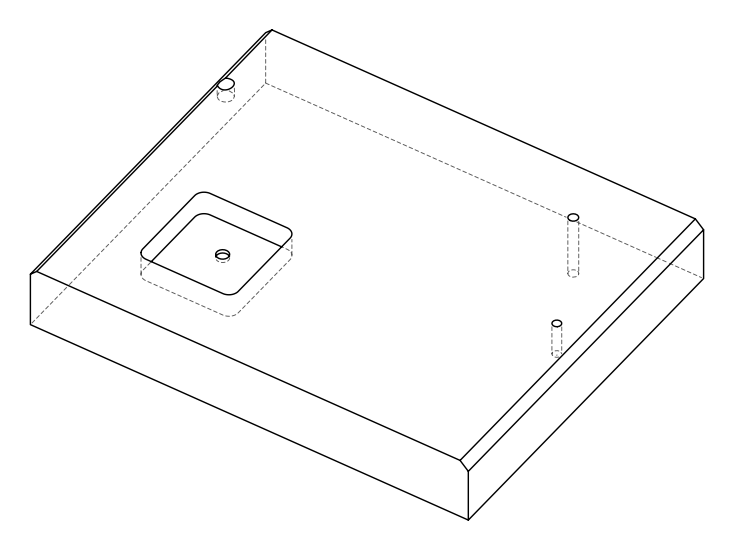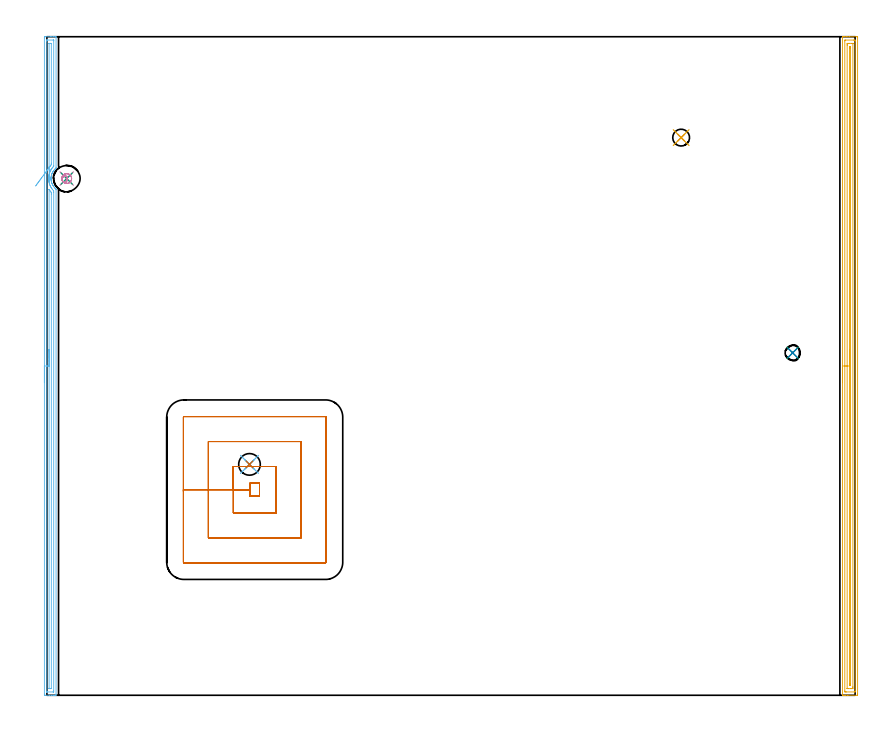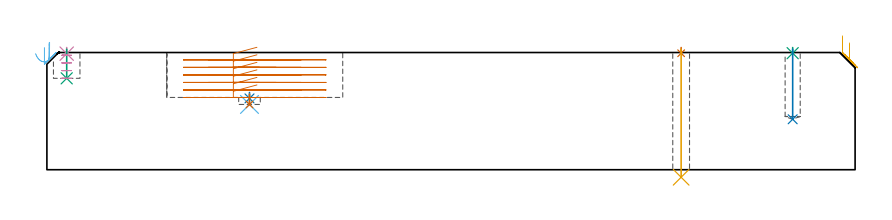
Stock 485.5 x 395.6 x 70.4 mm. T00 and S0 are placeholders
(PLAN: 13 operations, 8 tool changes, 33.8 min)
(1 SPOT_DRILL | STEP1HOLE | NXT0321_9005460120000 | 0.03 min | 1 mm3)
(2 SPOT_DRILL_1 | STEP1POCKET | NXT0321_9005460120000 | 0.04 min | 2946 mm3)
(3 SPOT_DRILL_2 | STEP1POCKET_1 | NXT0321_9005460120000 | 0.03 min | 0 mm3)
(4 SPOT_DRILL_3 | STEP1POCKET_2 | NXT0321_9005460120000 | 0.03 min | 3 mm3)
(5 DRILL_THROUGH_HOLE_INTO_CENTER | STEP1HOLE | UGT0301_214 | 0.31 min | 5602 mm3)
(6 DRILL_BLIND_HOLE_INTO_CENTER | STEP1POCKET | NXT0301_055 | 0.03 min | 198 mm3)
(7 DRILL_TO_ENLARGE_BLIND_HOLE | STEP1POCKET | UGT0301_374 | 0.03 min | 979 mm3)
(8 DRILL_BLIND_HOLE_INTO_CENTER_1 | STEP1POCKET_1 | NXT0301_062 | 0.17 min | 2517 mm3)
(9 DRILL_BLIND_HOLE_INTO_CENTER_2 | STEP1POCKET_2 | NXT0301_128 | 0.07 min | 1621 mm3)
(10 MILL_ROUGH_BLIND_HOLE_CONTOUR | STEP1POCKET_2 | NXT0201_013 | Spiral | 0.48 min | 1448 mm3)
(11 AREA_MILL | FG_CHAMFER_SURFACE | UGT0205_001 | 12.84 min | 16382 mm3)
(12 AREA_MILL_1 | FG_CHAMFER_SURFACE_1 | UGT0205_001 | 9.75 min | 9659 mm3)
(13 MILL_RECTANGULAR_POCKET | POCKET_RECTANGULAR_STRAIGHT | UGT0201_136 | Follow Part, ap 5, ae 75% | 9.95 min | 301682 mm3)
(TOOL NXT0321_9005460120000 | NC Spot Drill, 142deg, 12mm, Carbide, Uncoated | D12 PA142 FL30 Z2)
(TOOL UGT0301_214 | Twist Drill 10.1 mm | D10.1 PA118 FL82 Z2)
(TOOL NXT0301_055 | Carbide Drill 8.4mm [860.1-0840-042A1-MM 2214] | D8.4 PA140 FL61 Z2)
(TOOL UGT0301_374 | Twist Drill Flat Bottom 13 mm | D13 PA180 FL101 Z2)
(TOOL NXT0301_062 | Carbide Drill 9.1mm [860.1-0910-027A1-MM 2214] | D9.1 PA140 FL47 Z2)
(TOOL NXT0301_128 | Carbide Drill 12mm [861.1-1200-036A1-GP GC34] | D12 PA150 FL37.4 Z2)
(TOOL NXT0201_013 | ENDMILL 10mm | D10 FL30 Z4)
(TOOL UGT0205_001 | Chamfer Mill 20 x 3 x 45 deg. | D20 FL50 Z2)
(TOOL UGT0201_136 | Carbide End Mill 20.0 | D20 FL30 Z4)
(OP 1 SPOT_DRILL)
G17 G21 G94 G90
T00 M6
G54
G17 G0 G90 X381. Y335. S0 M3
G43 Z80.4 H0
G94 G81 G98 Z69.965 F250. R73.4
G80
M5
M2
(OP 2 SPOT_DRILL_1)
G17 G21 G94 G90
T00 M6
G54
G17 G0 G90 X121.7 Y138.7 S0 M3
G43 Z80.4 H0
G94 G81 G98 Z42.84 F250. R46.4
G80
M5
M2
(OP 3 SPOT_DRILL_2)
G17 G21 G94 G90
T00 M6
G54
G17 G0 G90 X448. Y205.7 S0 M3
G43 Z80.4 H0
G94 G81 G98 Z70.008 F250. R73.4
G80
M5
M2
(OP 4 SPOT_DRILL_3)
G17 G21 G94 G90
T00 M6
G54
G17 G0 G90 X11.9 Y310.4 S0 M3
G43 Z80.4 H0
G94 G81 G98 Z69.716 F250. R73.4
G80
M5
M2
(OP 5 DRILL_THROUGH_HOLE_INTO_CENTER)
G17 G21 G94 G90
T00 M6
G54
G17 G0 G90 X381. Y335. S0 M3
G43 Z80.4 H0
G94 G73 G98 Z-4.534 F250. Q9.367 R72.4
G80
M5
M2
(OP 6 DRILL_BLIND_HOLE_INTO_CENTER)
G17 G21 G94 G90
T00 M6
G54
G17 G0 G90 X121.7 Y138.7 S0 M3
G43 Z80.4 H1
G94 G81 G98 Z39.2 F250. R45.4
G80
M5
M2
(OP 7 DRILL_TO_ENLARGE_BLIND_HOLE)
G17 G21 G94 G90
T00 M6
G54
G17 G0 G90 X121.7 Y138.7 S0 M3
G43 Z80.4 H0
G94 G81 G98 Z39.2 F250. R45.4
G80
M5
M2
(OP 8 DRILL_BLIND_HOLE_INTO_CENTER_1)
G17 G21 G94 G90
T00 M6
G54
G17 G0 G90 X448. Y205.7 S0 M3
G43 Z80.4 H1
G94 G81 G98 Z30.3 F250. R72.4
G80
M5
M2
(OP 9 DRILL_BLIND_HOLE_INTO_CENTER_2)
G17 G21 G94 G90
T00 M6
G54
G17 G0 G90 X11.9 Y310.4 S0 M3
G43 Z80.4 H1
G94 G81 G98 Z54.9 F250. R72.4
G80
M5
M2
(OP 10 MILL_ROUGH_BLIND_HOLE_CONTOUR)
G17 G21 G94 G90
T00 M6
G54
G17 G0 G90 X11.9 Y310.4 S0 M3
G43 Z80.4 H0
Z68.775
G94 G3 X12.356 Y311.008 R0.475 F250.
X11.488 Y311.816 R1.157
X9.454 Y311.013 R1.971
X9.409 Y308.819 R1.984
X13.481 Y307.909 R2.95
X9.409 Y308.819 R-2.95
X11.445 Y308.364 R1.475
X11.9 Y310.4 R1.475
G0 Z64.15
G3 X12.356 Y311.008 R0.475
X11.488 Y311.816 R1.157
X9.454 Y311.013 R1.971
X9.409 Y308.819 R1.984
X13.481 Y307.909 R2.95
X9.409 Y308.819 R-2.95
X11.445 Y308.364 R1.475
X11.9 Y310.4 R1.475
G0 Z59.525
G3 X12.356 Y311.008 R0.475
X11.488 Y311.816 R1.157
X9.454 Y311.013 R1.971
X9.409 Y308.819 R1.984
X13.481 Y307.909 R2.95
X9.409 Y308.819 R-2.95
X11.445 Y308.364 R1.475
X11.9 Y310.4 R1.475
G0 Z54.9
G3 X12.356 Y311.008 R0.475
X11.488 Y311.816 R1.157
X9.454 Y311.013 R1.971
X9.409 Y308.819 R1.984
X13.481 Y307.909 R2.95
X9.409 Y308.819 R-2.95
X11.445 Y308.364 R1.475
X11.9 Y310.4 R1.475
G0 Z80.4
M5
M2
(OP 11 AREA_MILL)
G17 G21 G94 G90
T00 M6
G54
G17 G0 G90 X477.9 Y187.8 S1061 M3
G43 Z80.4 H0
G94 G1 Y187.838 Z79.528 F250.
Y187.952 Z78.663
Y188.141 Z77.812
Y188.403 Z76.98
Y188.737 Z76.174
Y189.14 Z75.4
Y189.609 Z74.664
Y190.14 Z73.972
Y190.729 Z73.329
Y191.372 Z72.74
Y192.064 Z72.208
Y192.8 Z71.74
Y193.574 Z71.337
Y194.38 Z71.003
Y195.212 Z70.741
Y196.064 Z70.552
Y196.928 Z70.438
Y197.8 Z70.4
Y395.417
X477.903 Y395.591 Z70.388
X477.944 Y395.6 Z70.347
X478.351 Z69.949
X478.613 Z69.686
X479.34 Z68.955
X480.592 Z67.705
X482.006 Z66.29
X486.449 Z61.849
X486.713 Y395.598 Z61.585
X486.992 Y395.59 Z61.306
X486.999 Y395.31 Z61.299
X487. Y0.63 Z61.3
X486.997 Y0.288 Z61.302
X486.992 Y0.01 Z61.306
X486.711 Y0. Z61.586
X481.117 Z67.178
X479.703 Z68.593
X479.34 Z68.955
X478.351 Z69.949
X477.942 Y0.006 Z70.349
X477.903 Y0.01 Z70.388
X477.9 Y0.183 Z70.4
Y197.8
X479.314 Z68.986
X479.315 Y393.182 Z68.985
Y393.207
X479.34 Y393.59 Z68.96
X479.814 Y393.599 Z68.486
X484.671 Y393.6 Z63.629
X485.146 Y393.599 Z63.154
X485.56 Y393.59 Z62.74
X485.585 Y393.182 Z62.715
Y393.156
Y2.418
Y2.393
X485.56 Y2.01 Z62.74
X485.086 Y2.001 Z63.214
X480.229 Y2. Z68.071
X479.754 Y2.001 Z68.546
X479.34 Y2.01 Z68.96
X479.315 Y2.418 Z68.985
Y2.444
X479.314 Y197.8 Z68.986
X480.728 Z67.572
X480.729 Y390.499 Z67.571
X480.73 Y390.889 Z67.57
X480.733 Y391.393 Z67.567
X480.735 Y391.579 Z67.565
X480.918 Y391.593 Z67.382
X481.117 Y391.597 Z67.183
X481.801 Y391.6 Z66.499
X482.006 Z66.294
X483.578 Z64.722
X483.783 Y391.599 Z64.517
X483.988 Y391.596 Z64.312
X484.125 Y391.591 Z64.175
X484.165 Y391.588 Z64.135
X484.167 Y391.57 Z64.133
X484.169 Y391.524 Z64.131
X484.171 Y391.393 Z64.129
Y5.101
X484.17 Y4.711 Z64.13
X484.167 Y4.207 Z64.133
X484.165 Y4.021 Z64.135
X483.982 Y4.007 Z64.318
X483.783 Y4.003 Z64.517
X483.099 Y4. Z65.201
X482.894 Z65.406
X481.322 Z66.978
X481.117 Y4.001 Z67.183
X480.912 Y4.004 Z67.388
X480.775 Y4.009 Z67.525
X480.735 Y4.012 Z67.565
X480.733 Y4.03 Z67.567
X480.731 Y4.076 Z67.569
X480.729 Y4.207 Z67.571
X480.728 Y197.8 Z67.572
X482.143 Z66.157
Y388.849
X482.147 Y389.463 Z66.153
X482.15 Y389.568 Z66.15
X482.154 Y389.591 Z66.146
X482.176 Y389.593 Z66.124
X482.23 Y389.596 Z66.07
X482.45 Y389.598 Z65.85
X482.67 Y389.596 Z65.63
X482.724 Y389.593 Z65.576
X482.746 Y389.591 Z65.554
X482.75 Y389.568 Z65.55
X482.752 Y389.467 Z65.548
X482.757 Y388.849 Z65.543
Y388.711
Y6.889
X482.756 Y6.271 Z65.544
X482.755 Y6.136 Z65.545
X482.75 Y6.032 Z65.55
X482.746 Y6.009 Z65.554
X482.724 Y6.007 Z65.576
X482.67 Y6.004 Z65.63
X482.45 Y6.002 Z65.85
X482.23 Y6.004 Z66.07
X482.176 Y6.007 Z66.124
X482.154 Y6.009 Z66.146
X482.15 Y6.032 Z66.15
X482.148 Y6.133 Z66.152
X482.143 Y6.751 Z66.157
Y6.889
Y197.8
Y198.672 Z66.195
Y199.537 Z66.309
Y200.388 Z66.498
Y201.22 Z66.76
Y202.026 Z67.094
Y202.8 Z67.497
Y203.536 Z67.966
Y204.228 Z68.497
Y204.871 Z69.086
Y205.46 Z69.729
Y205.992 Z70.422
Y206.46 Z71.157
Y206.863 Z71.931
Y207.197 Z72.737
Y207.459 Z73.569
Y207.648 Z74.421
Y207.762 Z75.286
Y207.8 Z76.157
G0 Z80.4
M5
M2
(OP 12 AREA_MILL_1)
G17 G21 G94 G90
T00 M6
G54
G17 G0 G90 X-1.5 Y187.8 S1061 M3
G43 Z80.4 H0
Z73.4
G94 G1 Y187.838 Z72.528 F250.
Y187.952 Z71.664
Y188.141 Z70.812
Y188.403 Z69.98
Y188.737 Z69.174
Y189.14 Z68.4
Y189.608 Z67.664
Y190.14 Z66.972
Y190.729 Z66.329
Y191.372 Z65.74
Y192.064 Z65.209
Y192.8 Z64.74
Y193.574 Z64.337
Y194.38 Z64.003
Y195.212 Z63.741
Y196.064 Z63.552
Y196.928 Z63.438
Y197.8 Z63.4
X-1.499 Y394.97 Z63.401
X-1.496 Y395.396 Z63.402
X-1.492 Y395.59 Z63.405
X-1.078 Y395.6 Z63.819
X2.44 Z67.334
X3.839 Z68.735
X4.198 Z69.093
X5.155 Z70.055
X5.498 Y395.59 Z70.389
X5.5 Y395.417 Z70.4
Y317.175
X5.498 Y316.666 Z70.387
X5.197 Y316.405 Z70.094
X5.093 Y316.313 Z69.993
X4.994 Y316.224 Z69.893
X4.811 Y316.048 Z69.71
X4.483 Y315.696 Z69.383
X4.17 Y315.331 Z69.07
X3.988 Y315.089 Z68.887
X3.938 Y315.022 Z68.835
X3.905 Y314.972 Z68.801
X3.742 Y314.733 Z68.641
X3.558 Y314.437 Z68.457
X3.32 Y313.993 Z68.218
X3.101 Y313.543 Z67.999
X3.064 Y313.459 Z67.963
X2.917 Y313.056 Z67.811
X2.785 Y312.649 Z67.679
X2.707 Y312.353 Z67.603
X2.682 Y312.257 Z67.577
X2.668 Y312.204 Z67.564
X2.576 Y311.756 Z67.473
X2.511 Y311.309 Z67.409
X2.51 Y311.295 Z67.408
X2.479 Y310.916 Z67.37
X2.473 Y310.862 Z67.366
X2.471 Y310.809 Z67.364
X2.466 Y310.66 Z67.354
X2.454 Y310.415 Z67.347
X2.458 Y310.301 Z67.351
X2.463 Y310.218
X2.465 Y310.131 Z67.357
X2.466 Y310.128
X2.47 Y310.022 Z67.36
X2.472 Y309.968 Z67.363
X2.488 Y309.762 Z67.383
X2.507 Y309.521 Z67.406
X2.564 Y309.127 Z67.46
X2.571 Y309.074 Z67.468
X2.66 Y308.626 Z67.559
X2.734 Y308.343 Z67.63
X2.775 Y308.18 Z67.673
X2.91 Y307.758 Z67.809
X3.065 Y307.341 Z67.961
X3.088 Y307.287 Z67.985
X3.305 Y306.836 Z68.202
X3.542 Y306.393 Z68.439
X3.734 Y306.082 Z68.632
X3.905 Y305.826 Z68.803
X3.938 Y305.778 Z68.836
X4.148 Y305.499 Z69.045
X4.472 Y305.119 Z69.368
X4.812 Y304.752 Z69.708
X4.91 Y304.656 Z69.807
X4.963 Y304.605 Z69.859
X5.078 Y304.502 Z69.973
X5.165 Y304.423 Z70.061
X5.417 Y304.209 Z70.315
X5.494 Y304.141 Z70.392
X5.5 Y303.762 Z70.4
Y0.183
X5.497 Y0.01 Z70.389
X5.155 Y0. Z70.054
X4.917 Z69.817
X4.198 Z69.093
X2.96 Z67.857
X1.56 Z66.456
X-1.078 Y0.001 Z63.819
X-1.302 Y0.004 Z63.595
X-1.492 Y0.01 Z63.405
X-1.496 Y0.204 Z63.402
X-1.499 Y0.63 Z63.401
X-1.5 Y197.8 Z63.4
X-0.086 Z64.814
Y393.067
X-0.079 Y393.587 Z64.821
X-0.049 Y393.591 Z64.851
X0.023 Y393.596 Z64.923
X0.133 Y393.599 Z65.033
X0.27 Y393.6 Z65.17
X3.787 Z68.687
X4. Y393.599 Z68.9
X4.035 Y393.598 Z68.935
X4.071 Y393.593 Z68.971
X4.079 Y393.589 Z68.979
X4.082 Y393.582 Z68.982
X4.084 Y393.551 Z68.984
X4.086 Y393.297 Z68.986
Y393.182
X4.085 Y318.184 Z68.985
X4.084 Y318.069 Z68.984
X4.081 Y317.875 Z68.981
X4.079 Y317.782 Z68.979
X4.021 Y317.717 Z68.921
X3.852 Y317.528 Z68.752
X3.532 Y317.175 Z68.432
X3.433 Y317.059 Z68.333
X3.319 Y316.92 Z68.219
X3.042 Y316.563 Z67.942
X2.841 Y316.281 Z67.741
X2.679 Y316.038 Z67.579
X2.44 Y315.649 Z67.34
X2.346 Y315.482 Z67.246
X2.295 Y315.387 Z67.195
X2.048 Y314.891 Z66.948
X1.86 Y314.493 Z66.76
X1.776 Y314.273 Z66.676
X1.56 Y313.677 Z66.46
X1.541 Y313.618 Z66.441
X1.535 Y313.598 Z66.435
X1.352 Y312.916 Z66.252
X1.304 Y312.704 Z66.204
X1.199 Y312.177 Z66.099
X1.146 Y311.81 Z66.046
X1.098 Y311.386 Z65.998
X1.062 Y310.916 Z65.962
X1.046 Y310.545 Z65.946
X1.056 Y310.022 Z65.956
X1.08 Y309.616 Z65.98
X1.127 Y309.127 Z66.027
X1.203 Y308.596 Z66.103
X1.275 Y308.233 Z66.175
X1.349 Y307.9 Z66.249
X1.464 Y307.437 Z66.364
X1.493 Y307.339 Z66.393
X1.56 Y307.131 Z66.46
X1.806 Y306.445 Z66.706
X2.002 Y305.996 Z66.902
X2.227 Y305.551 Z67.127
X2.44 Y305.152 Z67.34
X2.749 Y304.656 Z67.649
X2.982 Y304.316 Z67.882
X3.319 Y303.88 Z68.219
X3.415 Y303.762 Z68.315
X4.079 Y302.99 Z68.979
X4.086 Y301.974 Z68.986
X4.085 Y2.533 Z68.985
X4.079 Y2.013 Z68.979
X4.05 Y2.009 Z68.95
X3.977 Y2.004 Z68.877
X3.867 Y2.001 Z68.767
X3.73 Y2. Z68.63
X0.213 Z65.113
X0. Y2.001 Z64.9
X-0.035 Y2.002 Z64.865
X-0.071 Y2.007 Z64.829
X-0.079 Y2.011 Z64.821
X-0.082 Y2.018 Z64.818
X-0.084 Y2.049 Z64.816
X-0.086 Y2.304 Z64.814
Y2.418
Y197.8
X1.328 Z66.228
X1.329 Y303.816 Z66.229
Y303.837
X1.332 Y303.861 Z66.232
X1.334 Y303.875 Z66.234
X1.356 Y303.844 Z66.256
X1.411 Y303.762 Z66.311
X1.56 Y303.534 Z66.46
X2.006 Y302.868 Z66.906
X2.44 Y302.313 Z67.34
X2.653 Y302.043 Z67.553
X2.664 Y301.974 Z67.564
X2.668 Y301.742 Z67.568
X2.671 Y301.08 Z67.571
Y300.844
Y4.207
X2.669 Y4.089 Z67.569
X2.667 Y4.031 Z67.567
X2.665 Y4.01 Z67.565
X2.638 Y4.005 Z67.538
X2.44 Y4.002 Z67.34
X1.763 Y4. Z66.663
X1.56 Y4.003 Z66.46
X1.358 Y4.008 Z66.258
X1.336 Y4.01 Z66.236
X1.334 Y4.025 Z66.234
X1.331 Y4.065 Z66.231
X1.329 Y4.128 Z66.229
Y4.207
X1.328 Y197.8 Z66.228
Y198.672 Z66.267
Y199.536 Z66.38
Y200.388 Z66.569
Y201.22 Z66.832
Y202.026 Z67.165
Y202.8 Z67.568
Y203.536 Z68.037
Y204.228 Z68.568
Y204.871 Z69.157
Y205.46 Z69.801
Y205.992 Z70.493
Y206.46 Z71.228
Y206.863 Z72.002
Y207.197 Z72.808
Y207.459 Z73.64
Y207.648 Z74.492
Y207.762 Z75.357
Y207.8 Z76.228
G0 Z80.4
X1.614 Y307.236
Z76.518
G1 X1.613 Y307.249 Z75.646
X1.611 Y307.338 Z74.778
X1.606 Y307.502 Z73.921
X1.599 Y307.741 Z73.082
X1.59 Y308.051 Z72.267
X1.579 Y308.432 Z71.481
X1.567 Y308.879 Z70.733
X1.552 Y309.39 Z70.026
X1.536 Y309.96 Z69.366
X1.518 Y310.586 Z68.758
X1.498 Y311.262 Z68.207
X1.477 Y311.984 Z67.718
X1.456 Y312.745 Z67.293
X1.433 Y313.541 Z66.936
X1.409 Y314.365 Z66.65
X1.385 Y315.211 Z66.437
X1.36 Y316.072 Z66.298
X1.335 Y316.941 Z66.235
X1.332 Y317.047 Z66.232
X1.33 Y317.175 Z66.23
X1.329 Y317.277 Z66.229
X1.328 Y317.411 Z66.228
X1.329 Y391.393 Z66.229
X1.331 Y391.511 Z66.231
X1.333 Y391.569 Z66.233
X1.335 Y391.59 Z66.235
X1.362 Y391.595 Z66.262
X1.56 Y391.598 Z66.46
X2.237 Y391.6 Z67.137
X2.44 Y391.597 Z67.34
X2.642 Y391.592 Z67.542
X2.664 Y391.59 Z67.564
X2.666 Y391.575 Z67.566
X2.669 Y391.535 Z67.569
X2.671 Y391.472 Z67.571
Y391.393
Y319.622
X2.669 Y318.964 Z67.569
X2.667 Y318.846 Z67.567
X2.665 Y318.79 Z67.565
X2.648 Y318.752 Z67.548
X2.44 Y318.493 Z67.34
X2.254 Y318.258 Z67.154
X2.11 Y318.069 Z67.01
X1.878 Y317.746 Z66.778
X1.56 Y317.277 Z66.46
X1.428 Y317.07 Z66.328
X1.39 Y317.016 Z66.29
X1.335 Y316.941 Z66.235
X0.879 Y316.323 Z65.823
X0.402 Y315.678 Z65.479
X-0.09 Y315.011 Z65.206
X-0.594 Y314.328 Z65.007
X-1.107 Y313.633 Z64.883
X-1.625 Y312.932 Z64.834
X-2.142 Y312.231 Z64.861
X-2.657 Y311.534 Z64.964
X-3.164 Y310.847 Z65.142
X-3.66 Y310.175 Z65.394
X-4.141 Y309.523 Z65.718
X-4.604 Y308.897 Z66.112
X-5.044 Y308.3 Z66.571
X-5.459 Y307.738 Z67.094
X-5.846 Y307.215 Z67.675
X-6.2 Y306.735 Z68.311
X-6.521 Y306.3 Z68.996
X-6.805 Y305.916 Z69.726
G0 Z80.4
M5
M2
(OP 13 MILL_RECTANGULAR_POCKET)
G17 G21 G94 G90
T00 M6
G54
G17 G0 G90 X126.177 Y137.4 S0 M3
G43 Z80.539 H0
Z73.539
G94 G1 X112. Z69.741 F250.
Y123.5 Z66.016
X122.
Y119.6 F500.
X127.7
Y127.4
X122.
Y123.5
X112.
Y109.6
X137.7
Y137.4
X112.
Y123.5
X97.
Y94.6
X152.7
Y152.4
X97.
Y123.5
X82.
Y79.9
G3 X82.3 Y79.6 R0.3
G1 X167.4
G3 X167.7 Y79.9 R0.3
G1 Y167.1
G3 X167.4 Y167.4 R0.3
G1 X82.3
G3 X82. Y167.1 R0.3
G1 Y123.5
Y122.5
G0 X126.177 Y137.4 Z69.016
G1 X112. Z65.217 F250.
Y123.5 Z61.493
X122.
Y119.6 F500.
X127.7
Y127.4
X122.
Y123.5
X112.
Y109.6
X137.7
Y137.4
X112.
Y123.5
X97.
Y94.6
X152.7
Y152.4
X97.
Y123.5
X82.
Y79.9
G3 X82.3 Y79.6 R0.3
G1 X167.4
G3 X167.7 Y79.9 R0.3
G1 Y167.1
G3 X167.4 Y167.4 R0.3
G1 X82.3
G3 X82. Y167.1 R0.3
G1 Y123.5
Y122.5
G0 X126.177 Y137.4 Z64.493
G1 X112. Z60.694 F250.
Y123.5 Z56.97
X122.
Y119.6 F500.
X127.7
Y127.4
X122.
Y123.5
X112.
Y109.6
X137.7
Y137.4
X112.
Y123.5
X97.
Y94.6
X152.7
Y152.4
X97.
Y123.5
X82.
Y79.9
G3 X82.3 Y79.6 R0.3
G1 X167.4
G3 X167.7 Y79.9 R0.3
G1 Y167.1
G3 X167.4 Y167.4 R0.3
G1 X82.3
G3 X82. Y167.1 R0.3
G1 Y123.5
Y122.5
G0 X126.177 Y137.4 Z59.97
G1 X112. Z56.171 F250.
Y123.5 Z52.446
X122.
Y119.6 F500.
X127.7
Y127.4
X122.
Y123.5
X112.
Y109.6
X137.7
Y137.4
X112.
Y123.5
X97.
Y94.6
X152.7
Y152.4
X97.
Y123.5
X82.
Y79.9
G3 X82.3 Y79.6 R0.3
G1 X167.4
G3 X167.7 Y79.9 R0.3
G1 Y167.1
G3 X167.4 Y167.4 R0.3
G1 X82.3
G3 X82. Y167.1 R0.3
G1 Y123.5
Y122.5
G0 X126.177 Y137.4 Z55.446
G1 X112. Z51.648 F250.
Y123.5 Z47.923
X122.
Y119.6 F500.
X127.7
Y127.4
X122.
Y123.5
X112.
Y109.6
X137.7
Y137.4
X112.
Y123.5
X97.
Y94.6
X152.7
Y152.4
X97.
Y123.5
X82.
Y79.9
G3 X82.3 Y79.6 R0.3
G1 X167.4
G3 X167.7 Y79.9 R0.3
G1 Y167.1
G3 X167.4 Y167.4 R0.3
G1 X82.3
G3 X82. Y167.1 R0.3
G1 Y123.5
Y122.5
G0 X126.177 Y137.4 Z50.923
G1 X112. Z47.124 F250.
Y123.5 Z43.4
X122.
Y119.6 F500.
X127.7
Y127.4
X122.
Y123.5
X112.
Y109.6
X137.7
Y137.4
X112.
Y123.5
X97.
Y94.6
X152.7
Y152.4
X97.
Y123.5
X82.
Y79.9
G3 X82.3 Y79.6 R0.3
G1 X167.4
G3 X167.7 Y79.9 R0.3
G1 Y167.1
G3 X167.4 Y167.4 R0.3
G1 X82.3
G3 X82. Y167.1 R0.3
G1 Y123.5
Y122.5
G0 Z80.539
M5
M2
